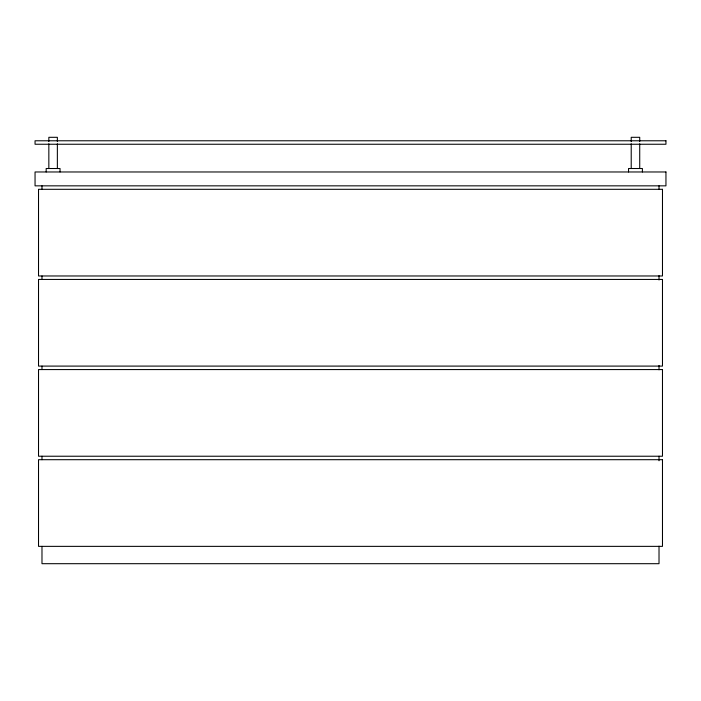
<?xml version="1.0" encoding="UTF-8"?>
<svg xmlns="http://www.w3.org/2000/svg" width="701" height="701" viewBox="0 0 701 701"><rect width="100%" height="100%" fill="white"/><g stroke="black" fill="none" stroke-linecap="round" stroke-linejoin="round"><path stroke-width="1.05" d="M659.019 185.844L659.019 189.305M659.019 275.651L659.019 280.032M659.019 365.458L659.019 369.839M659.019 456.228L659.019 460.741M659.019 546.167L659.019 563.692L41.981 563.692L41.981 546.359M642.405 171.973L642.405 168.512L628.534 168.512L628.534 171.973M639.724 141.611L639.724 137.308L631.215 137.308L631.215 141.611M639.724 143.766L639.724 168.512M631.215 143.766L631.215 168.512M60.032 171.973L60.032 168.512L46.17 168.512L46.17 171.973M57.359 141.611L57.359 137.308L48.842 137.308L48.842 141.611M57.359 143.766L57.359 168.512M48.842 143.766L48.842 168.512M41.981 185.844L41.981 189.305M41.981 275.975L41.981 279.436M41.981 366.097L41.981 369.567M41.981 456.228L41.981 459.698M665.95 140.778L35.05 140.778L35.05 144.248L665.95 144.248L665.95 140.778M665.95 171.973L35.05 171.973L35.05 185.844L665.95 185.844L665.95 171.973M662.48 189.305L38.52 189.305L38.52 275.975L662.48 275.975L662.48 189.305M662.48 279.436L38.52 279.436L38.52 366.097L662.48 366.097L662.48 279.436M662.48 369.567L38.52 369.567L38.52 456.228L662.48 456.228L662.48 369.567M662.48 459.698L38.52 459.698L38.52 546.359L662.48 546.359L662.48 459.698"/></g></svg>
